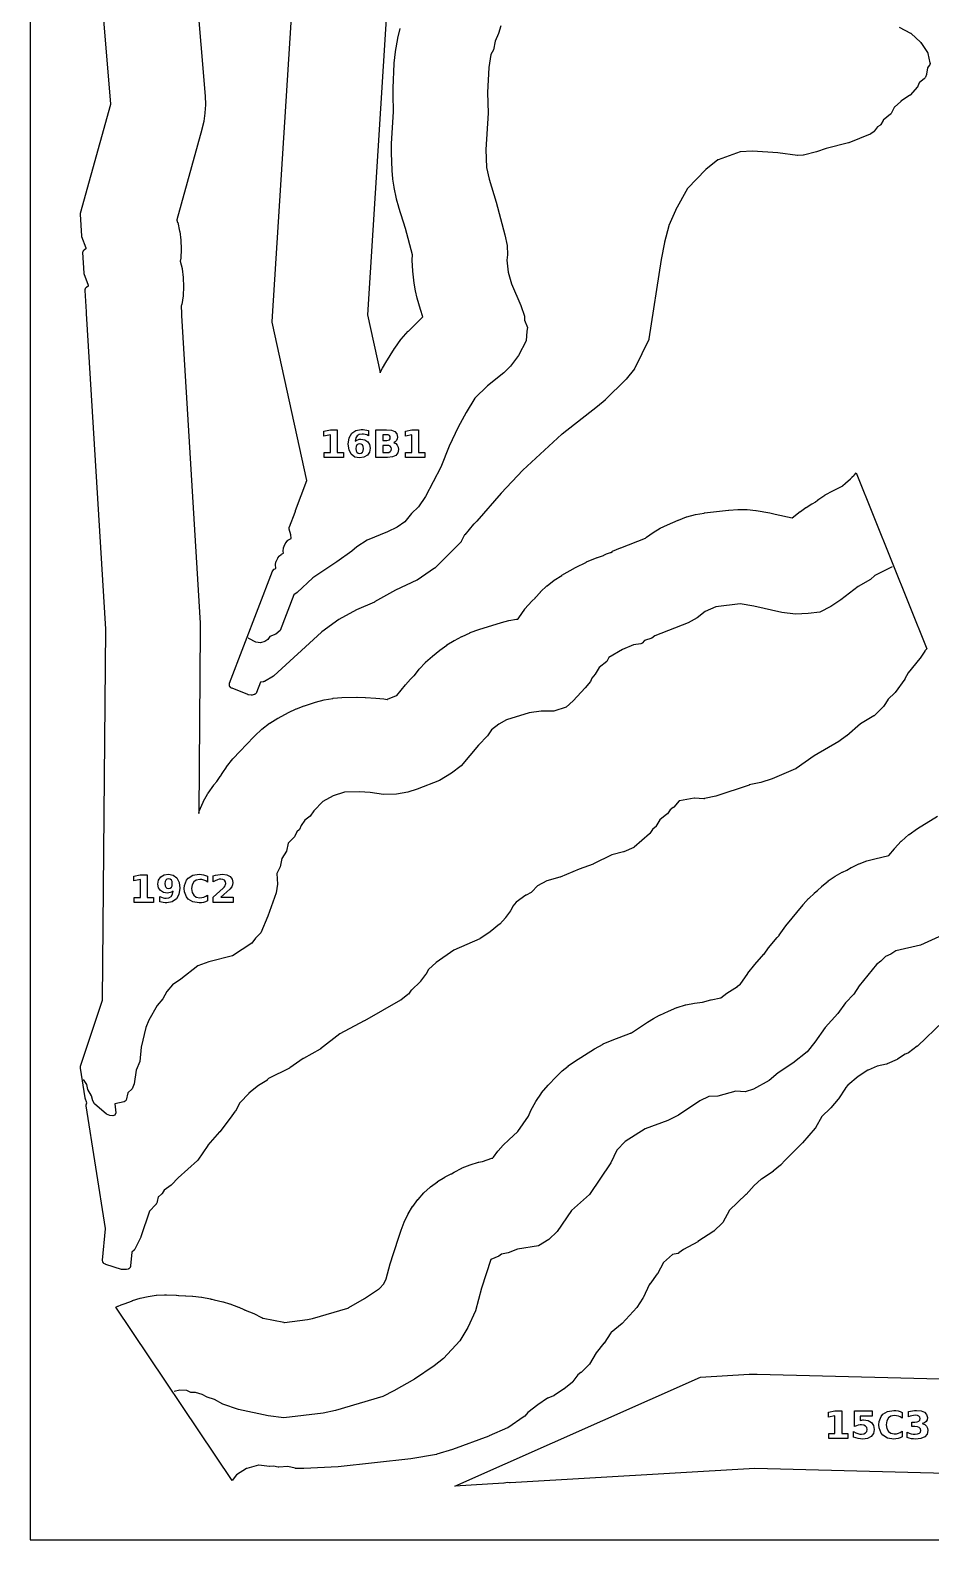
# Model space of a CAD drawing. Header units: millimetres. Extents: x 0 to 841, y 0 to 594.
# Drawn here: x 0 to 190.5, y 0 to 319.2 of the extents above; entities that cross this region are included whole.
import ezdxf

# ---------------------------------------------------------------- set-up
doc = ezdxf.new("R2010")
doc.units = ezdxf.units.MM
for name, color, linetype in [('CUT', 1, 'Continuous'), ('ENGRAVE', 5, 'Continuous'), ('SHEET_EDGE_DO_NOT_CUT', 8, 'Continuous')]:
    doc.layers.add(name, color=color, linetype=linetype)

msp = doc.modelspace()

# ---------------------------------------------------------------- linework, layer by layer
at = {"layer": 'CUT'}
for points in [[(31.36, 372.62), (36.98, 305.27), (36.98, 305.24), (37.05, 303.51), (37.05, 303.47), (36.96, 301.74), (36.96, 301.7), (36.72, 299.99), (36.71, 299.95), (36.32, 298.26), (36.32, 298.24), (31.01, 279.11), (31.01, 279.09), (31.01, 279.08), (31.18, 278.59), (31.19, 278.54), (31.61, 276.73), (31.62, 276.69), (31.87, 274.85), (31.87, 274.8), (31.95, 272.95), (31.95, 272.9), (31.84, 271.05), (31.84, 271), (31.74, 270.39), (31.74, 270.38), (31.75, 270.37), (32.11, 268.81), (32.12, 268.77), (32.36, 266.93), (32.36, 266.88), (32.43, 265.03), (32.43, 264.98), (32.33, 263.13), (32.32, 263.08), (32.04, 261.25), (32.03, 261.2), (31.94, 260.86), (31.94, 260.85), (31.94, 260.84), (32, 259.41), (32, 259.36), (31.97, 258.91), (31.97, 258.87), (35.94, 193.8), (35.94, 193.79), (35.97, 192.41), (35.97, 192.39), (35.64, 153.63), (35.64, 153.62), (35.64, 153.63), (35.76, 154.02), (35.77, 154.07), (36.58, 155.98), (36.6, 156.02), (37.6, 157.84), (37.63, 157.88), (38.81, 159.58), (38.84, 159.63), (39.47, 160.34), (39.49, 160.37), (40.19, 161.44), (40.22, 161.49), (40.45, 161.77), (40.47, 161.8), (40.76, 162.27), (40.77, 162.29), (41.52, 163.39), (41.54, 163.42), (42.85, 165.14), (42.89, 165.18), (44.38, 166.74), (44.42, 166.78), (44.56, 166.89), (44.56, 166.9), (44.57, 166.91), (45.58, 168.05), (45.6, 168.07), (47.48, 170.02), (47.5, 170.04), (48.98, 171.42), (49.02, 171.45), (50.62, 172.66), (50.66, 172.69), (52.39, 173.74), (52.41, 173.75), (54.61, 174.93), (54.63, 174.94), (56.24, 175.72), (56.29, 175.73), (57.96, 176.36), (57.98, 176.37), (60.35, 177.12), (60.37, 177.13), (62.15, 177.61), (62.2, 177.62), (64.01, 177.93), (64.06, 177.94), (65.9, 178.08), (65.92, 178.08), (69.1, 178.17), (69.12, 178.17), (70.86, 178.14), (70.89, 178.14), (73.09, 178), (73.11, 178), (74.77, 177.83), (74.8, 177.83), (75.51, 177.72), (75.53, 177.72), (75.54, 177.73), (77.49, 178.51), (77.5, 178.51), (77.51, 178.52), (79.39, 180.79), (79.4, 180.81), (80.45, 181.97), (80.46, 181.98), (81.22, 182.76), (81.24, 182.78), (82.24, 184.11), (82.27, 184.14), (83.58, 185.55), (83.61, 185.59), (85.06, 186.87), (85.08, 186.88), (86.63, 188.12), (86.65, 188.13), (88.1, 189.19), (88.14, 189.22), (89.69, 190.14), (89.71, 190.15), (91.3, 191), (91.32, 191.01), (93.03, 191.82), (93.08, 191.84), (94.86, 192.49), (94.88, 192.49), (99.66, 193.96), (99.67, 193.97), (101.21, 194.37), (101.25, 194.38), (102.82, 194.66), (102.84, 194.66), (103.15, 194.7), (103.16, 194.71), (103.17, 194.72), (103.31, 194.95), (103.33, 194.98), (104.6, 196.81), (104.64, 196.85), (106.1, 198.51), (106.14, 198.55), (106.8, 199.15), (106.82, 199.17), (107.89, 200.4), (107.92, 200.43), (109.27, 201.72), (109.31, 201.75), (110.78, 202.9), (110.82, 202.93), (112.4, 203.94), (112.42, 203.95), (115.32, 205.62), (115.35, 205.64), (117.65, 206.76), (117.68, 206.78), (119.92, 207.7), (119.95, 207.71), (121.26, 208.17), (121.29, 208.18), (121.87, 208.47), (121.91, 208.49), (122.74, 208.8), (122.75, 208.8), (122.76, 208.81), (123.13, 209.02), (123.18, 209.04), (124.86, 209.78), (124.88, 209.79), (130.11, 211.82), (130.12, 211.83), (130.13, 211.83), (130.36, 212.01), (130.37, 212.02), (131.75, 213.01), (131.78, 213.03), (133.23, 213.89), (133.26, 213.91), (134.79, 214.65), (134.81, 214.66), (137.06, 215.63), (137.09, 215.64), (138.83, 216.3), (138.88, 216.31), (140.67, 216.8), (140.71, 216.81), (142.55, 217.12), (142.58, 217.13), (147.71, 217.76), (147.73, 217.76), (149.62, 217.9), (149.67, 217.9), (151.55, 217.86), (151.6, 217.85), (153.48, 217.63), (153.51, 217.63), (156.39, 217.14), (156.4, 217.13), (157.55, 216.9), (157.57, 216.9), (161.11, 216.08), (161.12, 216.08), (161.13, 216.09), (162.85, 217.42), (162.87, 217.44), (164.05, 218.28), (164.08, 218.3), (165.32, 219.06), (165.34, 219.07), (166.13, 219.51), (166.14, 219.52), (166.15, 219.53), (166.56, 219.87), (166.59, 219.89), (168.08, 220.92), (168.12, 220.94), (169.71, 221.83), (169.73, 221.84), (171.86, 222.9), (171.87, 222.91), (171.88, 222.92), (172.37, 223.4), (172.4, 223.42), (173.48, 224.33), (173.5, 224.35), (173.83, 224.72), (173.86, 224.75), (174.17, 225.04), (174.18, 225.05), (174.19, 225.05), (174.28, 225.18), (174.31, 225.21), (174.66, 225.6), (189.62, 188.39), (189.2, 187.96), (189.2, 187.96), (189.19, 187.95), (189.18, 187.94), (188.19, 186.41), (188.16, 186.37), (185.66, 183.36), (185.65, 183.35), (185.65, 183.33), (185, 182.07), (184.98, 182.03), (184.96, 182), (182.92, 179.19), (182.89, 179.16), (182.86, 179.13), (181.45, 177.79), (181.44, 177.78), (181.43, 177.76), (180.51, 176.31), (180.48, 176.27), (180.44, 176.23), (178.54, 174.3), (178.51, 174.27), (178.47, 174.24), (178.44, 174.21), (175.61, 172.58), (175.6, 172.58), (175.59, 172.57), (172.67, 170.03), (172.64, 170.01), (171.04, 168.82), (171, 168.79), (165.8, 165.78), (165.78, 165.76), (161.96, 163.07), (161.91, 163.05), (161.87, 163.02), (156.94, 160.92), (156.89, 160.9), (154.55, 160.15), (154.5, 160.14), (152.07, 159.62), (152.05, 159.61), (145.03, 157.25), (144.97, 157.24), (142.57, 156.73), (142.53, 156.72), (142.49, 156.72), (142.44, 156.72), (140.46, 156.82), (140.45, 156.82), (140.43, 156.82), (137.29, 156.25), (137.28, 156.25), (137.27, 156.24), (136.09, 154.9), (136.05, 154.86), (136, 154.82), (135.35, 154.36), (135.34, 154.35), (135.33, 154.34), (134.76, 153.52), (134.73, 153.49), (134.69, 153.45), (134.65, 153.42), (133.16, 152.25), (133.15, 152.24), (133.14, 152.23), (132.29, 150.81), (132.27, 150.77), (132.23, 150.73), (132.2, 150.7), (131.64, 150.19), (131.63, 150.18), (131.62, 150.17), (131.04, 149.36), (131, 149.32), (130.96, 149.28), (127.76, 146.49), (127.72, 146.46), (127.67, 146.43), (127.63, 146.41), (125.51, 145.51), (125.45, 145.49), (123.02, 144.82), (123.01, 144.81), (123, 144.81), (119.12, 142.91), (119.07, 142.89), (116.11, 141.84), (116.1, 141.84), (112.08, 140.15), (112.02, 140.13), (109.27, 139.37), (109.26, 139.37), (109.25, 139.36), (107.3, 138.31), (107.28, 138.31), (107.27, 138.3), (106.07, 136.99), (106.03, 136.95), (106, 136.93), (105.96, 136.9), (105.93, 136.88), (104.88, 136.34), (104.85, 136.32), (102.77, 134.86), (102.76, 134.86), (102.75, 134.85), (102.05, 134.01), (102.04, 134), (102.04, 133.99), (101.64, 133.07), (101.61, 133.02), (101.58, 132.98), (100.51, 131.56), (100.49, 131.53), (99.31, 130.2), (99.28, 130.17), (99.25, 130.15), (97.28, 128.54), (97.24, 128.51), (95.14, 127.12), (95.1, 127.1), (95.06, 127.08), (89.6, 124.7), (89.59, 124.69), (89.58, 124.69), (85.84, 122.1), (85.84, 122.09), (85.83, 122.09), (84.25, 120.61), (84.24, 120.6), (84.24, 120.59), (83.67, 119.57), (83.63, 119.51), (82.56, 118.12), (82.54, 118.09), (82.51, 118.07), (80.62, 116.25), (80.6, 116.22), (79.97, 115.41), (79.93, 115.36), (79.89, 115.32), (78.4, 114.13), (78.37, 114.11), (78.33, 114.09), (70.68, 109.72), (70.66, 109.71), (65.47, 107), (65.46, 107), (65.45, 106.99), (61.41, 103.79), (61.37, 103.76), (61.34, 103.74), (57.77, 101.77), (57.75, 101.76), (54.92, 99.79), (54.86, 99.75), (50.42, 97.53), (50.41, 97.53), (50.4, 97.52), (50.15, 97.24), (50.12, 97.21), (50.08, 97.18), (50.04, 97.15), (48.3, 96.06), (48.28, 96.04), (46.25, 94.43), (46.23, 94.41), (44.38, 92.44), (44.37, 92.43), (44.37, 92.42), (43.4, 90.66), (43.37, 90.61), (42.31, 89.14), (42.3, 89.13), (40.09, 86.27), (40.07, 86.24), (37.58, 83.44), (37.56, 83.41), (35.47, 80.31), (35.45, 80.28), (35.42, 80.25), (35.39, 80.22), (31.29, 76.55), (31.28, 76.53), (29.85, 75.04), (29.82, 75.01), (29.79, 74.99), (28.36, 73.94), (28.35, 73.93), (28.34, 73.92), (27.92, 73.23), (27.89, 73.19), (27.86, 73.15), (27.83, 73.12), (27.8, 73.09), (27.1, 72.56), (27.09, 72.55), (27.09, 72.54), (26.87, 71.53), (26.86, 71.49), (26.84, 71.44), (26.82, 71.4), (26.61, 71), (26.59, 70.96), (26.57, 70.93), (26.54, 70.9), (25.26, 69.5), (25.25, 69.49), (25.25, 69.48), (23.43, 64.07), (23.4, 64.01), (22.12, 61.44), (22.09, 61.39), (22.07, 61.36), (22.04, 61.32), (22, 61.28), (21.51, 60.85), (21.5, 60.84), (21.5, 60.83), (21.23, 57.95), (21.23, 57.9), (21.21, 57.86), (21.2, 57.81), (21.12, 57.6), (21.09, 57.56), (21.07, 57.51), (21.03, 57.47), (21, 57.43), (20.96, 57.39), (20.85, 57.32), (20.82, 57.29), (20.78, 57.27), (20.73, 57.25), (20.69, 57.23), (20.39, 57.15), (20.34, 57.13), (20.29, 57.13), (20.24, 57.13), (19.43, 57.13), (19.38, 57.14), (19.33, 57.15), (19.28, 57.16), (16.01, 58.22), (15.96, 58.24), (15.91, 58.26), (15.6, 58.45), (15.56, 58.47), (15.52, 58.51), (15.48, 58.55), (15.45, 58.59), (15.42, 58.63), (15.39, 58.69), (15.37, 58.73), (15.35, 58.78), (15.34, 58.83), (15.33, 58.87), (15.32, 59.02), (15.31, 59.07), (15.31, 59.12), (15.91, 65.79), (15.91, 65.8), (15.91, 65.82), (11.87, 91.79), (11.86, 91.84), (11.86, 91.89), (11.87, 92.03), (11.87, 92.08), (11.88, 92.13), (11.9, 92.18), (11.92, 92.22), (11.99, 92.39), (12, 92.4), (11.99, 92.41), (11.63, 93.36), (11.62, 93.41), (11.61, 93.46), (10.63, 99.74), (10.63, 99.79), (10.63, 99.83), (10.63, 99.88), (10.65, 100.04), (10.66, 100.09), (10.67, 100.14), (15.29, 114.1), (15.29, 114.11), (15.29, 114.12), (15.98, 192.57), (15.97, 192.59), (11.9, 259.34), (11.9, 259.38), (11.91, 259.43), (11.93, 259.65), (11.93, 259.66), (11.93, 259.67), (11.61, 264.19), (11.61, 264.24), (11.61, 264.28), (11.62, 264.32), (11.63, 264.37), (11.7, 264.61), (11.71, 264.65), (11.73, 264.69), (11.75, 264.73), (11.78, 264.77), (11.81, 264.81), (11.84, 264.84), (11.88, 264.87), (12.36, 265.23), (12.37, 265.24), (12.36, 265.25), (11.42, 267.68), (11.41, 267.73), (11.4, 267.78), (11.39, 267.84), (11.13, 272.2), (11.13, 272.25), (11.14, 272.3), (11.15, 272.34), (11.16, 272.39), (11.18, 272.44), (11.25, 272.6), (11.28, 272.65), (11.31, 272.69), (11.34, 272.73), (11.38, 272.77), (11.42, 272.8), (11.87, 273.12), (11.88, 273.13), (11.87, 273.14), (10.94, 275.54), (10.93, 275.59), (10.92, 275.64), (10.91, 275.69), (10.63, 280.34), (10.63, 280.39), (10.63, 280.45), (10.64, 280.5), (17.04, 303.58), (17.05, 303.59), (17.05, 303.6), (11.31, 372.38)], [(183.8, 319.87), (186.2, 318.61), (186.24, 318.59), (186.28, 318.56), (186.32, 318.53), (188.26, 316.67), (188.29, 316.63), (188.33, 316.59), (189.76, 314.49), (189.79, 314.45), (189.81, 314.41), (189.82, 314.37), (189.84, 314.32), (190.29, 312.32), (190.3, 312.27), (190.3, 312.23), (190.3, 312.18), (190.3, 312.14), (190.29, 312.09), (190.27, 312.05), (190.23, 311.91), (190.21, 311.87), (190.19, 311.83), (190.17, 311.79), (190.14, 311.75), (189.74, 311.25), (189.73, 311.24), (189.73, 311.22), (189.57, 309.97), (189.55, 309.92), (189.54, 309.86), (189.32, 309.3), (189.3, 309.25), (189.27, 309.2), (189.17, 309.05), (189.14, 309.01), (189.1, 308.97), (189.06, 308.94), (188.05, 308.14), (188.04, 308.13), (188.03, 308.12), (187.72, 307.38), (187.7, 307.33), (187.67, 307.29), (187.63, 307.25), (186.07, 305.49), (186.05, 305.46), (186.01, 305.44), (185.98, 305.41), (184.14, 304.19), (184.14, 304.18), (184.13, 304.18), (182.75, 302.92), (182.74, 302.92), (182.74, 302.91), (182.07, 301.6), (182.04, 301.55), (182.01, 301.51), (181.98, 301.47), (181.94, 301.44), (180.39, 300.17), (180.38, 300.16), (180.37, 300.15), (179.89, 299.27), (179.86, 299.23), (179.83, 299.19), (179.79, 299.15), (179.75, 299.12), (179.71, 299.09), (179.21, 298.78), (179.2, 298.78), (179.19, 298.77), (178.58, 297.91), (178.54, 297.86), (178.5, 297.82), (178.46, 297.79), (177.77, 297.3), (177.72, 297.27), (177.67, 297.24), (173.13, 295.43), (173.07, 295.41), (168.32, 294.22), (168.3, 294.21), (166.31, 293.51), (166.27, 293.5), (163.55, 292.79), (163.5, 292.78), (163.45, 292.78), (162.34, 292.71), (162.29, 292.71), (162.25, 292.71), (158.1, 293.26), (158.09, 293.26), (152.75, 293.67), (152.74, 293.67), (152.73, 293.67), (150.18, 293.49), (150.17, 293.49), (150.16, 293.49), (145.47, 291.82), (145.45, 291.82), (145.44, 291.81), (142.91, 289.78), (142.88, 289.76), (139.04, 285.78), (139.04, 285.77), (139.03, 285.76), (136.5, 281.14), (136.49, 281.12), (135.04, 277.9), (135.04, 277.89), (135.03, 277.88), (134.13, 274.37), (134.13, 274.35), (133.47, 270.74), (133.47, 270.74), (130.85, 253.98), (130.84, 253.94), (130.83, 253.89), (130.81, 253.84), (127.85, 247.73), (127.82, 247.68), (127.79, 247.63), (126.03, 245.41), (125.99, 245.37), (121.61, 241.03), (121.59, 241.01), (120, 239.64), (119.98, 239.62), (112.47, 233.83), (112.45, 233.82), (104.19, 226.18), (104.17, 226.17), (99.59, 221.35), (99.58, 221.34), (94.46, 215.39), (94.42, 215.35), (93.79, 214.78), (93.77, 214.75), (91.9, 212.5), (91.89, 212.49), (91.88, 212.48), (91.14, 211.09), (91.12, 211.05), (91.09, 211.01), (91.06, 210.97), (85.57, 205.49), (85.54, 205.46), (85.5, 205.43), (81.83, 202.96), (81.8, 202.94), (81.76, 202.92), (77.25, 200.83), (77.23, 200.82), (72.84, 198.32), (72.79, 198.29), (69.02, 196.64), (69, 196.63), (65.27, 194.59), (65.24, 194.58), (61.66, 191.98), (61.64, 191.96), (51.54, 182.71), (51.5, 182.68), (51.45, 182.65), (49.52, 181.51), (49.48, 181.48), (49.44, 181.47), (49.39, 181.45), (49.35, 181.44), (49.3, 181.44), (48.72, 181.39), (48.71, 181.39), (48.7, 181.38), (47.86, 179.17), (47.84, 179.13), (47.82, 179.08), (47.79, 179.04), (47.76, 179.01), (47.65, 178.89), (47.61, 178.85), (47.57, 178.82), (47.52, 178.79), (47.48, 178.77), (47.43, 178.75), (47.38, 178.74), (46.92, 178.64), (46.86, 178.63), (46.81, 178.63), (46.76, 178.63), (46.19, 178.69), (46.14, 178.7), (46.1, 178.71), (46.06, 178.73), (42.68, 180.06), (42.64, 180.07), (42.6, 180.1), (42.45, 180.19), (42.41, 180.22), (42.37, 180.25), (42.34, 180.28), (42.31, 180.32), (42.25, 180.4), (42.22, 180.44), (42.2, 180.49), (42.18, 180.53), (42.16, 180.58), (42.14, 180.68), (42.13, 180.72), (42.13, 180.77), (42.13, 180.83), (42.13, 180.88), (42.16, 181.02), (42.17, 181.07), (42.18, 181.12), (51.22, 204.81), (51.23, 204.85), (51.26, 204.9), (51.29, 204.93), (51.42, 205.11), (51.45, 205.15), (51.49, 205.19), (51.53, 205.22), (51.57, 205.24), (51.62, 205.27), (51.96, 205.41), (51.97, 205.42), (51.97, 205.43), (51.9, 206.17), (51.89, 206.23), (51.9, 206.28), (51.91, 206.33), (52.03, 206.91), (52.04, 206.95), (52.06, 206.99), (52.08, 207.03), (52.37, 207.61), (52.39, 207.65), (52.42, 207.69), (52.66, 208), (52.7, 208.04), (52.73, 208.07), (53.08, 208.37), (53.13, 208.4), (53.17, 208.43), (53.56, 208.63), (53.57, 208.64), (53.57, 208.65), (53.51, 209.09), (53.51, 209.14), (53.51, 209.2), (53.55, 209.65), (53.56, 209.7), (53.57, 209.75), (53.68, 210.13), (53.7, 210.17), (53.72, 210.22), (54.03, 210.8), (54.05, 210.84), (54.07, 210.87), (54.1, 210.9), (54.5, 211.35), (54.54, 211.38), (54.57, 211.41), (54.61, 211.44), (55.18, 211.77), (55.19, 211.78), (55.19, 211.79), (55.13, 212.52), (55.13, 212.53), (55.12, 212.54), (54.78, 213.71), (54.77, 213.76), (54.76, 213.81), (54.76, 213.87), (54.77, 214.05), (54.78, 214.1), (54.79, 214.16), (54.81, 214.21), (56.03, 217.3), (56.04, 217.31), (56.04, 217.33), (56.08, 217.54), (56.09, 217.59), (56.1, 217.63), (58.53, 223.99), (58.53, 224), (58.53, 224.01), (51.2, 257.48), (51.19, 257.52), (51.19, 257.57), (51.19, 257.62), (56.29, 338.68)], [(76.25, 337.43), (71.32, 259.06), (71.32, 259.04), (71.32, 259.03), (74, 246.81), (74.01, 246.8), (74.01, 246.81), (74.5, 247.73), (74.51, 247.75), (75.2, 248.95), (75.21, 248.96), (77.07, 251.94), (77.08, 251.97), (78.4, 253.83), (78.43, 253.87), (79.95, 255.57), (79.97, 255.59), (82.59, 258.19), (82.61, 258.21), (83.06, 258.61), (83.07, 258.62), (83.07, 258.63), (82.53, 260.13), (82.52, 260.16), (81.84, 262.55), (81.84, 262.57), (81.46, 264.1), (81.46, 264.14), (81.21, 265.7), (81.21, 265.72), (80.91, 268.24), (80.91, 268.26), (80.78, 270.58), (80.78, 270.64), (80.84, 271.69), (80.84, 271.7), (80.84, 271.71), (79.35, 277.31), (79.35, 277.32), (77.96, 281.76), (77.95, 281.78), (77.5, 283.51), (77.49, 283.53), (76.96, 285.98), (76.96, 286), (76.67, 287.73), (76.66, 287.78), (76.52, 289.53), (76.52, 289.55), (76.4, 293.31), (76.4, 293.34), (76.42, 295.14), (76.42, 295.17), (76.82, 302.01), (76.82, 302.03), (76.73, 305.53), (76.73, 305.55), (76.75, 306.93), (76.75, 306.95), (76.99, 312.21), (76.99, 312.24), (77.25, 314.68), (77.26, 314.71), (77.73, 317.48), (77.74, 317.51), (78.21, 319.57)], [(193.08, 109.58), (187.64, 104.4), (187.59, 104.36), (185.71, 102.98), (185.67, 102.96), (185.64, 102.94), (185.6, 102.92), (185.05, 102.71), (185.04, 102.7), (185.03, 102.69), (183.44, 101.63), (183.4, 101.61), (183.36, 101.59), (181.22, 100.62), (181.17, 100.6), (181.11, 100.59), (179.15, 100.19), (179.14, 100.19), (179.13, 100.19), (177.21, 99.33), (177.17, 99.31), (175.11, 98), (175.1, 98), (175.1, 97.99), (172.95, 96.13), (172.93, 96.11), (172.41, 95.55), (172.4, 95.54), (172.4, 95.53), (170.92, 93.26), (170.88, 93.21), (169.3, 91.33), (169.26, 91.29), (167.43, 89.54), (167.42, 89.53), (167.41, 89.52), (166.08, 87.12), (166.05, 87.07), (166.02, 87.03), (163.35, 83.95), (163.32, 83.92), (159.67, 80.31), (159.66, 80.3), (158.77, 79.26), (158.74, 79.22), (158.7, 79.19), (157.13, 77.92), (157.09, 77.89), (154.64, 76.29), (154.61, 76.27), (153.11, 74.95), (153.08, 74.93), (151.38, 73.02), (151.35, 72.99), (147.92, 69.74), (147.91, 69.73), (147.9, 69.72), (146.45, 67.1), (146.43, 67.06), (146.4, 67.02), (146.37, 66.99), (144.66, 65.32), (144.63, 65.29), (144.59, 65.26), (141.22, 63.06), (141.19, 63.04), (138.14, 61.38), (138.13, 61.38), (138.13, 61.37), (137.21, 60.66), (137.17, 60.63), (137.13, 60.6), (137.08, 60.58), (137.04, 60.57), (136.99, 60.56), (135.83, 60.35), (135.82, 60.34), (135.81, 60.34), (133.96, 58.66), (133.95, 58.65), (133.94, 58.63), (132.63, 56.26), (132.59, 56.21), (131.01, 54.07), (131, 54.06), (131, 54.05), (129.62, 51.17), (129.59, 51.12), (128.32, 49.15), (128.29, 49.12), (128.27, 49.09), (125.21, 45.77), (125.16, 45.73), (122.83, 43.82), (122.82, 43.81), (122.82, 43.8), (121.35, 41.61), (121.32, 41.58), (119.68, 39.54), (119.67, 39.53), (119.67, 39.53), (118.29, 37.16), (118.26, 37.12), (118.24, 37.09), (118.21, 37.06), (116.55, 35.4), (116.52, 35.38), (116.48, 35.35), (115.82, 34.88), (115.81, 34.87), (115.8, 34.86), (114.75, 33.45), (114.73, 33.42), (114.7, 33.38), (114.67, 33.36), (112.82, 31.88), (112.79, 31.86), (110.8, 30.49), (110.75, 30.46), (110.69, 30.43), (109.45, 29.96), (109.43, 29.96), (109.42, 29.95), (107.37, 28.56), (107.36, 28.55), (105.24, 26.92), (105.23, 26.91), (105.22, 26.9), (104.6, 26.15), (104.57, 26.12), (104.53, 26.09), (104.5, 26.06), (101.02, 23.7), (100.98, 23.68), (100.94, 23.66), (97.04, 21.96), (97.01, 21.95), (89.3, 19.13), (89.28, 19.13), (86, 18.08), (85.93, 18.07), (80.51, 17.13), (80.48, 17.13), (65.13, 15.46), (65.1, 15.46), (57.84, 15.07), (57.8, 15.07), (56.14, 15.1), (56.09, 15.11), (56.03, 15.12), (54.51, 15.53), (54.5, 15.53), (54.48, 15.53), (52.6, 15.39), (52.56, 15.39), (52.52, 15.39), (52.47, 15.39), (51.46, 15.58), (51.45, 15.58), (51.44, 15.58), (50.69, 15.51), (50.63, 15.51), (50.58, 15.51), (48.33, 15.77), (48.31, 15.77), (48.3, 15.77), (45.8, 15.06), (45.79, 15.05), (45.78, 15.05), (43.66, 13.72), (43.65, 13.72), (43.65, 13.71), (42.74, 12.51), (18.14, 49.2), (18.57, 49.4), (18.59, 49.41), (19.22, 49.66), (19.22, 49.67), (19.85, 49.91), (19.86, 49.92), (21.61, 50.56), (21.63, 50.57), (23.24, 51.08), (23.29, 51.1), (24.93, 51.47), (24.97, 51.48), (26.65, 51.71), (26.69, 51.71), (28.39, 51.8), (28.41, 51.8), (28.83, 51.8), (28.86, 51.8), (30.89, 51.71), (30.94, 51.7), (31.37, 51.64), (31.4, 51.64), (32.86, 51.62), (32.89, 51.62), (34.35, 51.53), (34.37, 51.53), (36.25, 51.32), (36.29, 51.32), (38.13, 50.93), (38.17, 50.92), (38.37, 50.86), (38.38, 50.86), (38.39, 50.86), (38.88, 50.78), (38.93, 50.77), (40.77, 50.31), (40.79, 50.31), (42.17, 49.89), (42.19, 49.88), (44.05, 49.21), (44.09, 49.2), (45.19, 48.67), (45.22, 48.66), (45.4, 48.6), (45.43, 48.59), (47.28, 47.86), (47.33, 47.83), (48.94, 47), (48.95, 46.99), (48.96, 46.99), (49.23, 46.9), (49.25, 46.89), (53.63, 45.99), (53.65, 45.98), (53.76, 45.97), (53.77, 45.97), (53.78, 45.97), (58.65, 46.56), (58.67, 46.56), (59.67, 46.77), (59.69, 46.78), (67.19, 48.99), (67.2, 48.99), (67.21, 49), (67.38, 49.08), (67.39, 49.09), (70.71, 51), (70.73, 51.01), (73.67, 52.97), (73.69, 52.99), (73.82, 53.1), (73.83, 53.1), (73.84, 53.11), (74.79, 54.12), (74.8, 54.13), (74.81, 54.15), (75.28, 55.19), (75.29, 55.2), (75.29, 55.21), (76.13, 58.35), (76.13, 58.37), (76.45, 59.45), (76.46, 59.46), (78.43, 65.46), (78.43, 65.48), (79.08, 67.19), (79.1, 67.24), (79.91, 68.87), (79.93, 68.91), (80.88, 70.46), (80.91, 70.5), (82, 71.95), (82.03, 71.99), (83.25, 73.34), (83.28, 73.37), (84.62, 74.6), (84.66, 74.63), (86.11, 75.72), (86.15, 75.75), (87.7, 76.71), (87.74, 76.73), (89.06, 77.39), (89.09, 77.4), (89.63, 77.75), (89.67, 77.77), (91.29, 78.61), (91.33, 78.63), (93.03, 79.31), (93.07, 79.32), (94.82, 79.84), (94.87, 79.85), (95.61, 80), (95.62, 80), (95.64, 80.01), (95.65, 80.02), (95.68, 80.02), (97.62, 80.68), (97.67, 80.69), (97.84, 80.73), (97.85, 80.73), (97.85, 80.74), (97.96, 80.89), (97.97, 80.91), (98.93, 82.21), (98.95, 82.24), (100.01, 83.44), (100.04, 83.47), (101.19, 84.59), (101.21, 84.61), (103.13, 86.32), (103.13, 86.32), (103.14, 86.33), (105.35, 89.6), (105.35, 89.6), (105.36, 89.61), (105.9, 90.79), (105.91, 90.81), (106.9, 92.67), (106.93, 92.72), (108.11, 94.46), (108.14, 94.5), (109.51, 96.11), (109.52, 96.13), (111.27, 97.98), (111.28, 97.99), (112.46, 99.13), (112.49, 99.16), (113.74, 100.19), (113.78, 100.22), (115.12, 101.15), (115.14, 101.16), (119.35, 103.82), (119.37, 103.83), (121.14, 104.83), (121.19, 104.85), (123.05, 105.65), (123.07, 105.66), (126.97, 107.11), (126.99, 107.12), (127.12, 107.19), (127.15, 107.2), (130.53, 109.46), (130.55, 109.47), (131.79, 110.24), (131.82, 110.26), (133.12, 110.93), (133.14, 110.94), (134.98, 111.8), (135, 111.81), (136.75, 112.54), (136.79, 112.55), (138.59, 113.1), (138.63, 113.11), (140.48, 113.49), (140.52, 113.49), (142.15, 113.66), (142.16, 113.66), (142.17, 113.67), (143.96, 114.16), (143.98, 114.16), (146.04, 114.61), (146.05, 114.61), (146.06, 114.62), (147.31, 115.56), (147.34, 115.58), (149.59, 117.03), (149.61, 117.04), (150.11, 117.44), (150.12, 117.45), (150.13, 117.46), (151.74, 119.77), (151.76, 119.79), (153.22, 121.64), (153.24, 121.66), (155.18, 123.83), (155.19, 123.85), (156.14, 125.17), (156.16, 125.19), (157.95, 127.35), (157.97, 127.38), (158.31, 127.73), (158.32, 127.74), (158.32, 127.75), (158.36, 127.81), (158.37, 127.83), (159.79, 129.8), (159.81, 129.83), (163.47, 134.3), (163.48, 134.32), (164.61, 135.58), (164.64, 135.61), (165.85, 136.76), (165.89, 136.79), (166.49, 137.27), (166.51, 137.29), (167.4, 138.16), (167.43, 138.19), (168.76, 139.3), (168.79, 139.32), (170.21, 140.3), (170.25, 140.33), (171.75, 141.18), (171.79, 141.2), (172.69, 141.6), (172.71, 141.62), (173.65, 142.17), (173.69, 142.19), (175.24, 142.93), (175.28, 142.95), (176.9, 143.55), (176.94, 143.57), (178.62, 144.03), (178.64, 144.03), (181.59, 144.71), (181.6, 144.71), (181.61, 144.72), (182.77, 146.13), (182.78, 146.15), (184.22, 147.71), (184.26, 147.74), (185.85, 149.13), (185.89, 149.17), (187.63, 150.38), (187.65, 150.4), (191.88, 153.02)], [(266.5, 12.13), (153.25, 15.05), (153.23, 15.05), (101.48, 12.05), (101.43, 12.04), (101.38, 12.05), (101.33, 12.06), (100.97, 12.15), (100.96, 12.15), (100.95, 12.15), (100.23, 11.98), (100.19, 11.97), (100.14, 11.97), (89.82, 11.37), (141.79, 34.42), (152.07, 35.02), (152.09, 35.02), (153.74, 35.05), (153.76, 35.05), (264.19, 32.19)]]:
    msp.add_lwpolyline(points, dxfattribs=at)
at = {"layer": 'ENGRAVE'}
for points in [[(99.56, 320.17), (99.05, 318.53), (98.33, 316.87), (97.98, 315.1), (97.45, 314.1), (96.97, 311.31), (96.72, 306.02), (96.83, 301.68), (96.38, 293.99), (96.51, 290.21), (97.04, 287.74), (98.57, 282.87), (100.41, 275.93), (100.85, 273.73), (100.91, 271.71), (100.77, 270.58), (101.07, 268.04), (101.76, 265.62), (103.78, 261.01), (104.54, 258.74), (104.53, 257.88), (105.14, 256.35), (105.02, 255.61), (104.9, 253.51), (103.24, 250.42), (101.57, 248.17), (100.15, 246.77), (96.69, 244), (94.05, 241.38), (92.18, 238.38), (90.53, 235.26), (88.57, 231.23), (86.82, 226.8), (83.63, 220.62), (82.14, 218.44), (80.63, 216.99), (79.25, 215.28), (77.6, 214.14), (75.57, 213.13), (71.23, 211.41), (69.08, 210), (68.04, 209.05), (64.85, 206.82), (59.76, 203.44), (56.45, 200.33), (55.73, 199.81), (52.83, 192.31), (51.98, 191.54), (50.71, 191), (50.23, 190.38), (49.63, 189.96), (48.69, 189.69), (47.73, 189.8), (46.27, 190.57), (46.17, 190.73)], [(182.31, 205.77), (178.66, 203.94), (177.72, 203.08), (175.11, 201.62), (171.4, 198.75), (169.31, 197.33), (166.97, 196.19), (164.5, 195.85), (161.86, 195.77), (158.94, 196.06), (153.06, 197.42), (150.15, 197.91), (145, 197.28), (142.72, 196.29), (141.03, 194.96), (139.16, 193.88), (132.1, 191.14), (131.44, 190.64), (129.89, 190.15), (129.42, 189.63), (129.17, 189.48), (127.56, 189.22), (125.29, 188.28), (122.37, 186.6), (121.93, 185.75), (120.35, 184.48), (119.48, 183.06), (118.75, 182.19), (118.48, 181.51), (117.35, 180.14), (114.81, 177.39), (113.32, 176.06), (110.73, 175.26), (108.07, 175.19), (105.54, 174.85), (100.74, 173.37), (99.13, 172.51), (97.57, 171.26), (96.71, 170), (94.79, 168.03), (91.17, 163.67), (89.07, 162.1), (86.54, 160.59), (81.86, 158.72), (79.89, 158.1), (77.5, 157.64), (74.74, 157.62), (71.89, 158.04), (69.67, 158.17), (66.47, 158.08), (64.08, 157.32), (61.87, 156.13), (59.97, 154.16), (59.22, 153.02), (58.07, 152.17), (57.31, 151.04), (56.93, 150.19), (56.37, 149.7), (55.91, 148.66), (54.59, 147.3), (54.18, 145.6), (53.23, 144.04), (52.85, 142.28), (52.19, 140.9), (52.32, 138.66), (52.01, 136.8), (50.29, 131.86), (48.79, 128.33), (47.63, 127.21), (46.89, 126.15), (42.78, 123.52), (37.81, 122.2), (35.44, 121.35), (31.88, 118.58), (30.09, 117.39), (28.93, 115.96), (28.07, 114.41), (26.86, 113), (25.09, 109.9), (24.49, 108.33), (23.5, 104.18), (23.21, 101.15), (22.44, 99.29), (22, 96.42), (21.59, 95.36), (20.65, 94.51), (20.31, 92.99), (20.11, 92.74), (19.84, 92.59), (17.88, 92.18), (18.14, 90.27), (17.91, 89.82), (17.51, 89.63), (16.85, 89.72), (16.17, 90.03), (13.63, 92.21), (13.23, 92.85), (12.95, 93.9), (12.2, 95.19), (11.96, 96.27), (11.3, 97.36)], [(192.9, 127.85), (188.3, 125.72), (183.08, 124.53), (182, 123.83), (180.85, 123.37), (179.9, 122.34), (178.96, 121.66), (175.29, 117.16), (174.17, 115.38), (172.42, 113.55), (170.82, 111.31), (168.14, 108.32), (165.97, 105.21), (164.3, 103.16), (161.26, 100.76), (158.18, 98.77), (156.3, 97.14), (152.94, 95.27), (151.17, 94.76), (149.26, 94.87), (145.45, 93.83), (143.52, 93.72), (141.65, 92.84), (137.08, 89.79), (134.82, 88.7), (130.04, 86.92), (125.81, 84.25), (124.05, 82.38), (122.82, 79.73), (118.3, 73.05), (114.51, 69.67), (111.48, 65.21), (109.71, 63.51), (107.49, 62.19), (103.05, 61.43), (101.07, 60.65), (99.64, 60.43), (99.1, 59.97), (97.43, 59.24), (95.46, 53.22), (94.18, 48.44), (92.57, 44.88), (90.89, 42.05), (87.38, 38.31), (85.43, 36.78), (81.27, 34), (76.89, 31.48), (74.6, 30.32), (64.59, 27.37), (61.93, 26.81), (53.66, 25.81), (50.3, 26.25), (44.05, 27.55), (40.71, 28.65), (39.01, 29.65), (37.41, 30.19), (36.38, 30.74), (34.98, 31.17), (33.96, 31.17), (33.13, 31.57), (31.64, 31.66), (30.46, 31.36)]]:
    msp.add_lwpolyline(points, dxfattribs=at)
for points in [[(62.16, 229.92), (63.48, 229.92), (63.48, 233.69), (62.12, 233.41), (62.12, 234.43), (63.48, 234.72), (64.91, 234.72), (64.91, 229.92), (66.23, 229.92), (66.23, 228.88), (62.16, 228.88), (62.16, 229.92)], [(71.54, 234.56), (71.54, 233.48), (71.18, 233.64), (70.84, 233.74), (70.51, 233.81), (70.2, 233.83), (69.6, 233.73), (69.15, 233.45), (68.86, 232.99), (68.71, 232.35), (68.98, 232.52), (69.27, 232.63), (69.59, 232.71), (69.93, 232.73), (70.74, 232.6), (71.37, 232.21), (71.78, 231.6), (71.92, 230.84), (71.77, 229.99), (71.31, 229.33), (70.59, 228.91), (69.66, 228.77), (68.66, 228.96), (67.9, 229.54), (67.44, 230.47), (67.28, 231.72), (67.46, 233.01), (68.01, 233.99), (68.87, 234.61), (70.01, 234.81), (70.4, 234.8), (70.79, 234.75), (71.17, 234.67), (71.54, 234.56)], [(76.87, 232), (77.3, 231.8), (77.62, 231.48), (77.82, 231.06), (77.89, 230.56), (77.74, 229.82), (77.32, 229.3), (76.6, 228.99), (75.58, 228.88), (73.09, 228.88), (73.09, 234.72), (75.34, 234.72), (76.39, 234.62), (77.1, 234.35), (77.51, 233.87), (77.65, 233.17), (77.6, 232.78), (77.45, 232.45), (77.2, 232.19), (76.87, 232)], [(75.42, 232.46), (75.73, 232.5), (75.96, 232.61), (76.1, 232.81), (76.14, 233.07), (76.1, 233.34), (75.96, 233.53), (75.73, 233.65), (75.42, 233.69), (74.59, 233.69), (74.59, 232.46), (75.42, 232.46)], [(79.39, 229.92), (80.71, 229.92), (80.71, 233.69), (79.35, 233.41), (79.35, 234.43), (80.71, 234.72), (82.14, 234.72), (82.14, 229.92), (83.46, 229.92), (83.46, 228.88), (79.39, 228.88), (79.39, 229.92)], [(69.68, 231.76), (69.33, 231.7), (69.09, 231.51), (68.94, 231.19), (68.89, 230.74), (68.94, 230.29), (69.09, 229.97), (69.33, 229.78), (69.68, 229.72), (70.03, 229.78), (70.27, 229.97), (70.42, 230.29), (70.47, 230.74), (70.42, 231.19), (70.27, 231.51), (70.03, 231.7), (69.68, 231.76)], [(75.47, 229.91), (75.87, 229.95), (76.15, 230.1), (76.33, 230.34), (76.38, 230.68), (76.33, 231.01), (76.16, 231.24), (75.87, 231.39), (75.47, 231.43), (74.59, 231.43), (74.59, 229.91), (75.47, 229.91)], [(21.97, 135.84), (23.3, 135.84), (23.3, 139.61), (21.94, 139.33), (21.94, 140.35), (23.29, 140.63), (24.72, 140.63), (24.72, 135.84), (26.05, 135.84), (26.05, 134.8), (21.97, 134.8), (21.97, 135.84)], [(27.4, 134.93), (27.4, 136.01), (27.75, 135.86), (28.09, 135.75), (28.41, 135.69), (28.74, 135.67), (29.33, 135.76), (29.78, 136.04), (30.08, 136.51), (30.22, 137.15), (29.95, 136.98), (29.66, 136.86), (29.34, 136.78), (29.01, 136.76), (28.2, 136.89), (27.56, 137.28), (27.15, 137.88), (27.01, 138.65), (27.17, 139.5), (27.62, 140.16), (28.34, 140.59), (29.26, 140.73), (30.27, 140.54), (31.03, 139.96), (31.5, 139.03), (31.65, 137.78), (31.47, 136.49), (30.92, 135.51), (30.06, 134.89), (28.92, 134.68), (28.52, 134.7), (28.13, 134.75), (27.76, 134.82), (27.4, 134.93)], [(37.53, 135.12), (37.1, 134.93), (36.66, 134.79), (36.2, 134.71), (35.72, 134.68), (34.42, 134.89), (33.42, 135.5), (33.04, 135.94), (32.62, 137.05), (32.56, 137.71), (32.62, 138.37), (33.04, 139.48), (33.42, 139.92), (34.42, 140.53), (35.72, 140.74), (36.2, 140.71), (36.66, 140.63), (37.1, 140.49), (37.53, 140.3), (37.53, 139.1), (37.11, 139.34), (36.7, 139.51), (36.28, 139.61), (35.85, 139.65), (35.13, 139.52), (34.58, 139.13), (34.23, 138.52), (34.12, 137.71), (34.23, 136.9), (34.58, 136.29), (35.13, 135.9), (35.85, 135.77), (36.28, 135.81), (36.7, 135.91), (37.11, 136.08), (37.53, 136.33), (37.53, 135.12)], [(40.34, 135.9), (42.91, 135.9), (42.91, 134.8), (38.67, 134.8), (38.67, 135.9), (40.8, 137.78), (41.05, 138.04), (41.22, 138.29), (41.32, 138.54), (41.36, 138.8), (41.29, 139.17), (41.08, 139.46), (40.76, 139.65), (40.35, 139.71), (39.98, 139.67), (39.58, 139.56), (39.15, 139.37), (38.69, 139.11), (38.69, 140.39), (39.19, 140.54), (39.69, 140.65), (40.18, 140.71), (40.66, 140.74), (41.59, 140.62), (42.29, 140.27), (42.72, 139.72), (42.87, 138.99), (42.81, 138.53), (42.62, 138.1), (42.24, 137.62), (41.59, 137), (40.34, 135.9)], [(29.26, 137.74), (29.6, 137.8), (29.85, 137.99), (30, 138.31), (30.05, 138.76), (30, 139.2), (29.85, 139.52), (29.6, 139.72), (29.26, 139.78), (28.91, 139.72), (28.66, 139.52), (28.51, 139.2), (28.46, 138.76), (28.51, 138.31), (28.66, 137.99), (28.91, 137.8), (29.26, 137.74)], [(168.87, 22.46), (170.2, 22.46), (170.2, 26.23), (168.83, 25.95), (168.83, 26.98), (170.19, 27.26), (171.62, 27.26), (171.62, 22.46), (172.95, 22.46), (172.95, 21.42), (168.87, 21.42), (168.87, 22.46)], [(174.34, 27.26), (178.08, 27.26), (178.08, 26.15), (175.54, 26.15), (175.54, 25.25), (175.71, 25.29), (175.89, 25.32), (176.06, 25.34), (176.25, 25.35), (177.2, 25.21), (177.91, 24.81), (178.35, 24.18), (178.5, 23.33), (178.34, 22.48), (177.86, 21.85), (177.08, 21.44), (176.06, 21.31), (175.57, 21.34), (175.08, 21.41), (174.59, 21.53), (174.11, 21.7), (174.11, 22.88), (174.58, 22.64), (175.02, 22.47), (175.43, 22.37), (175.82, 22.33), (176.31, 22.4), (176.68, 22.6), (176.92, 22.92), (177, 23.33), (176.92, 23.74), (176.68, 24.05), (176.31, 24.25), (175.82, 24.32), (175.49, 24.3), (175.13, 24.23), (174.75, 24.13), (174.34, 23.98), (174.34, 27.26)], [(184.42, 21.74), (184, 21.56), (183.56, 21.42), (183.1, 21.34), (182.62, 21.31), (181.31, 21.51), (180.31, 22.13), (179.94, 22.57), (179.51, 23.67), (179.46, 24.33), (179.51, 25), (179.94, 26.1), (180.31, 26.55), (181.31, 27.16), (182.62, 27.36), (183.1, 27.33), (183.56, 27.25), (184, 27.12), (184.42, 26.93), (184.42, 25.72), (184.01, 25.97), (183.6, 26.14), (183.18, 26.24), (182.74, 26.27), (182.02, 26.14), (181.48, 25.76), (181.13, 25.14), (181.02, 24.33), (181.13, 23.53), (181.48, 22.92), (182.02, 22.53), (182.74, 22.4), (183.18, 22.43), (183.6, 22.53), (184.01, 22.71), (184.42, 22.95), (184.42, 21.74)], [(188.66, 24.57), (189.18, 24.36), (189.56, 24.04), (189.79, 23.61), (189.86, 23.08), (189.7, 22.32), (189.2, 21.76), (188.38, 21.42), (187.26, 21.31), (186.81, 21.33), (186.36, 21.38), (185.91, 21.47), (185.47, 21.6), (185.47, 22.76), (185.89, 22.58), (186.31, 22.44), (186.72, 22.36), (187.12, 22.33), (187.65, 22.39), (188.04, 22.54), (188.28, 22.79), (188.36, 23.14), (188.28, 23.49), (188.03, 23.74), (187.63, 23.89), (187.07, 23.94), (186.47, 23.94), (186.47, 24.91), (187.1, 24.91), (187.59, 24.96), (187.94, 25.09), (188.15, 25.32), (188.22, 25.63), (188.15, 25.93), (187.95, 26.15), (187.63, 26.29), (187.19, 26.33), (186.83, 26.31), (186.46, 26.25), (186.09, 26.15), (185.72, 26.01), (185.72, 27.11), (186.16, 27.22), (186.6, 27.3), (187.03, 27.35), (187.46, 27.36), (188.45, 27.27), (189.16, 26.99), (189.58, 26.52), (189.73, 25.87), (189.66, 25.4), (189.46, 25.03), (189.12, 24.75), (188.66, 24.57)]]:
    msp.add_lwpolyline(points, close=True, dxfattribs=at)
at = {"layer": 'SHEET_EDGE_DO_NOT_CUT'}
msp.add_lwpolyline([(0, 0), (841, 0), (841, 594), (0, 594)], close=True, dxfattribs=at)

doc.saveas('drawing.dxf')
